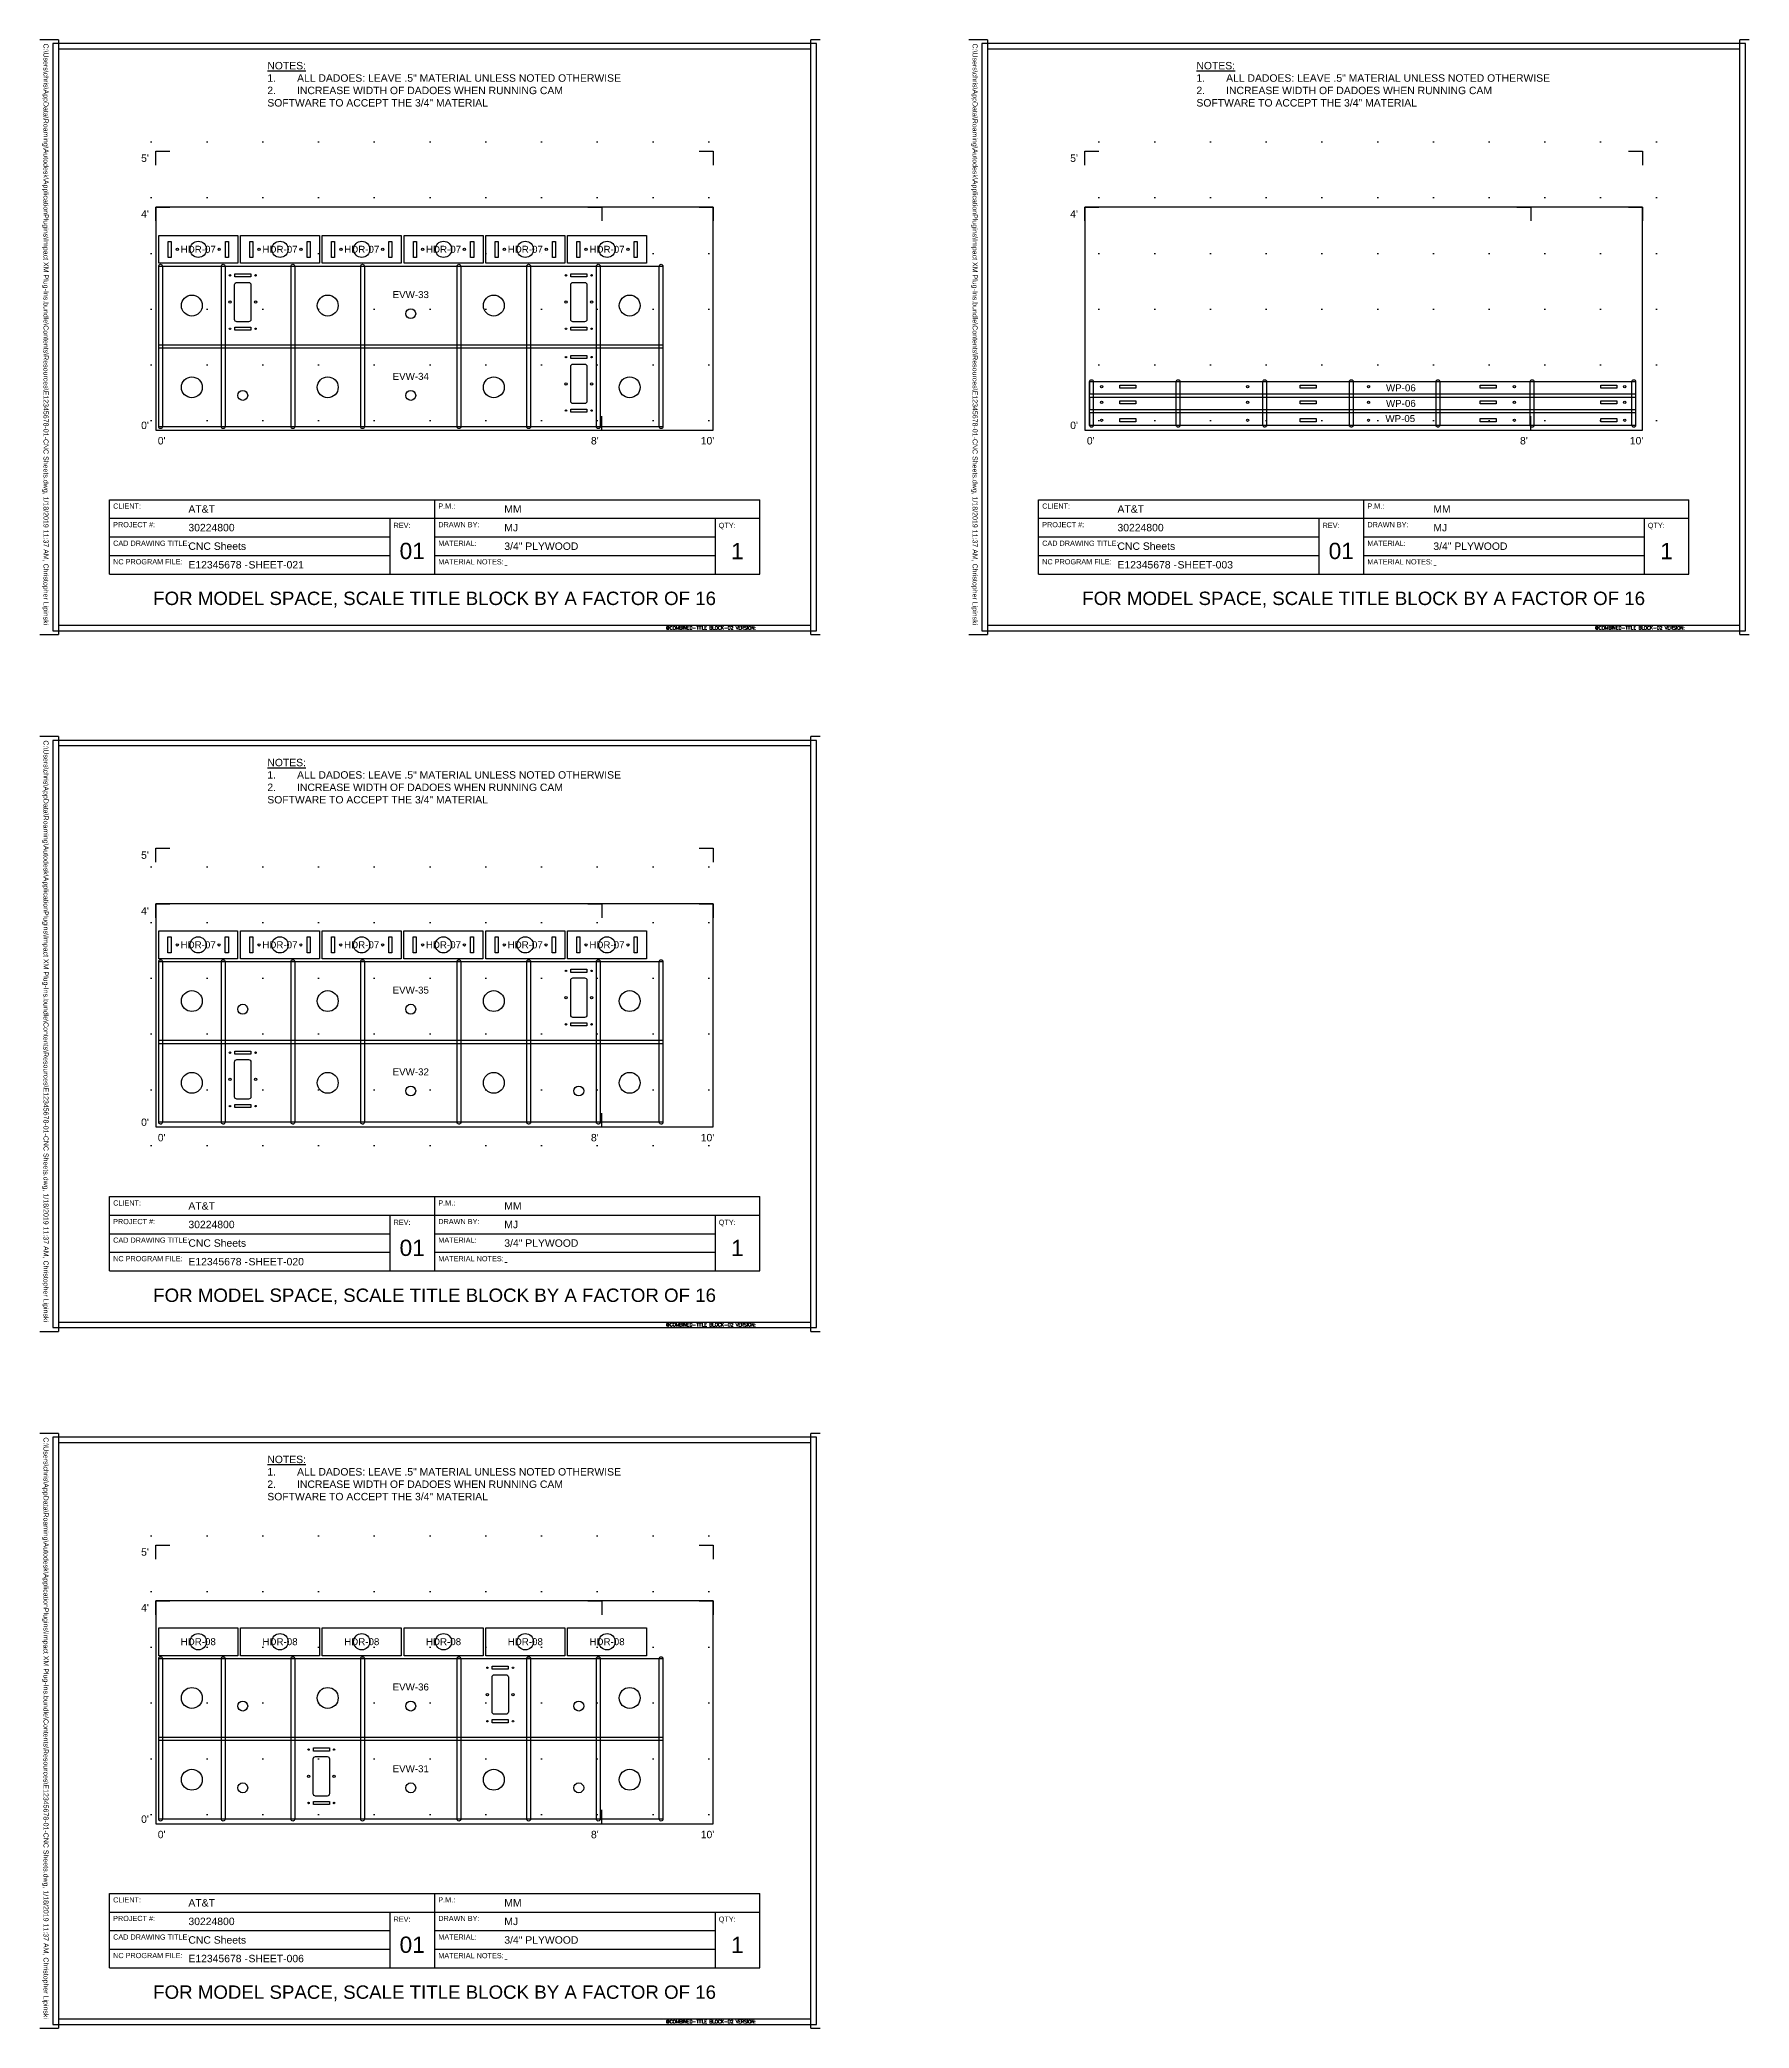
# Model space of a CAD drawing. Header units: inches. Extents: x 292 to 1880, y 512 to 1390.
# Drawn here: x 1512 to 1880, y 962 to 1390 of the extents above; entities that cross this region are included whole.
import ezdxf
from ezdxf.enums import TextEntityAlignment as Align

# ---------------------------------------------------------------- set-up
doc = ezdxf.new("R2010")
doc.units = ezdxf.units.IN
doc.header["$MEASUREMENT"] = 0
doc.layers.get('Defpoints').update_dxf_attribs({"true_color": 0xff8080})
for name, color, linetype in [('0_GRID', 11, 'Continuous'), ('MD_Annotation', 4, 'Continuous'), ('MD_Title Blocks', 40, 'Continuous'), ('NC_Dado 0.25 Deep', 151, 'Continuous'), ('NC_Drill_D0.313', 20, 'Continuous'), ('NC_Drill_D0.5', 104, 'Continuous'), ('NC_Inside', 230, 'Continuous'), ('NC_Material', 5, 'Continuous'), ('NC_Outside', 74, 'Continuous')]:
    doc.layers.add(name, color=color, linetype=linetype)
doc.styles.add('ANNO', font='swissli.ttf')
doc.styles.get("Standard").update_dxf_attribs({"font": 'simplex.shx'})

# ---------------------------------------------------------------- blocks, each defined once
blk = doc.blocks.new('TBLOCK-CNC SHEET GRID-02')
at = {"layer": '0_GRID'}
h = blk.add_hatch(dxfattribs=at)
h.set_pattern_fill('GRID', color=11, scale=1.5, pattern_type=2)
h.set_pattern_definition([(0, (0.75, 1.5), (0, 1.5), [0, -1.5]), (0, (1.5, 1.5), (0, 1.5), [0, -1.5]), (0, (0, 1.5), (0, 1.5), [0, -1.5]), (0, (1.5, 0), (0, 1.5), [0, -1.5]), (0, (0.75, 0), (0, 1.5), [0, -1.5]), (0, (0, 0), (0, 1.5), [0, -1.5]), (0, (0.75, 0.75), (0, 1.5), [0, -1.5]), (0, (1.5, 0.75), (0, 1.5), [0, -1.5]), (0, (0, 0.75), (0, 1.5), [0, -1.5])])
h.paths.add_polyline_path([(7.75, 4), (-0.25, 4), (-0.25, -0.25), (7.75, -0.25)])
at = {"color": 14}
for p, q in [((0, 3.562), (0, 3.75)), ((0, 3.75), (0.187, 3.75)), ((7.312, 3.75), (7.5, 3.75)), ((7.5, 3.75), (7.5, 3.562)), ((0, 2.812), (0, 3)), ((0, 3), (0.187, 3)), ((5.812, 3), (6, 3)), ((6, 3), (6, 2.812)), ((7.312, 3), (7.5, 3)), ((7.5, 3), (7.5, 2.812)), ((0, 0.187), (0, 0)), ((0, 0), (0.187, 0)), ((5.812, 0), (6, 0)), ((6, 0), (6, 0.187)), ((7.312, 0), (7.5, 0)), ((7.5, 0), (7.5, 0.187))]:
    blk.add_line(p, q, dxfattribs=at)
at = {"color": 11, "char_height": 0.1, "style": 'ANNO'}
for s, insert, attachment_point in [("5'", (-0.094, 3.656), 6), ("4'", (-0.094, 2.906), 6), ("0'", (-0.094, 0.062), 6), ("0'", (0.078, -0.094), 2), ("8'", (5.906, -0.094), 2), ("10'", (7.422, -0.094), 2)]:
    blk.add_mtext(s, dxfattribs=dict(at, insert=insert, attachment_point=attachment_point))
blk = doc.blocks.new('TBLOCK-CNC NOTES-02')
at = {"color": 4, "linetype": 'Continuous', "insert": (0, 0), "char_height": 0.1, "width": 4.5, "attachment_point": 1, "style": 'ANNO'}
blk.add_mtext('\\A1;{\\LNOTES:\\P\\pi-0.3,l0.4,t0.4;}1.^IALL DADOES: LEAVE .5" MATERIAL UNLESS NOTED OTHERWISE\\P2.^IINCREASE WIDTH OF DADOES WHEN RUNNING CAM SOFTWARE TO ACCEPT THE 3/4" MATERIAL ', dxfattribs=at)
blk = doc.blocks.new('*U8')
at = {"color": 5}
for p, q in [((0.688, 1.688), (9.438, 1.688)), ((0.688, 0.788), (0.688, 1.688)), ((5.062, 1.688), (5.062, 0.688)), ((9.438, 0.688), (9.438, 1.688)), ((4.46, 1.438), (4.46, 0.688)), ((4.46, 1.438), (5.062, 1.438)), ((8.835, 1.438), (8.835, 0.688)), ((8.835, 1.438), (9.438, 1.438)), ((0.688, 0.688), (0.688, 0.788)), ((0.688, 0.688), (5.062, 0.688)), ((5.062, 0.688), (9.438, 0.688))]:
    blk.add_line(p, q, dxfattribs=at)
at = {"color": 9}
for p, q in [((0.688, 1.438), (4.46, 1.438)), ((5.062, 1.438), (8.835, 1.438)), ((0.688, 1.188), (4.46, 1.188)), ((5.062, 1.188), (8.835, 1.188)), ((0.688, 0.938), (4.46, 0.938)), ((5.062, 0.938), (8.835, 0.938))]:
    blk.add_line(p, q, dxfattribs=at)
blk.add_lwpolyline([(-0.075, -0.075), (10.2, -0.075), (10.2, 7.825), (-0.075, 7.825)], close=True, dxfattribs=at)
at = {"color": 5}
blk.add_lwpolyline([(0, 0), (10.125, 0), (10.125, 7.75), (0, 7.75)], close=True, dxfattribs=at)
at = {"layer": 'Defpoints'}
for p, q in [((0, 7.875), (-0.25, 7.875)), ((0, 7.875), (0, 7.75)), ((10.125, 7.75), (10.125, 7.875)), ((10.25, 7.875), (10.125, 7.875)), ((0, 0), (0, -0.125)), ((10.125, -0.125), (10.125, 0)), ((-0.25, -0.125), (0, -0.125)), ((10.125, -0.125), (10.25, -0.125))]:
    blk.add_line(p, q, dxfattribs=at)
for name, p in [('TBLOCK-CNC NOTES-02', (2.812, 7.577)), ('TBLOCK-CNC SHEET GRID-02', (1.312, 2.625))]:
    blk.add_blockref(name, p)
at = {"color": 4, "insert": (-0.22, 0), "char_height": 0.0675, "attachment_point": 9, "rotation": 270, "style": 'ANNO'}
blk.add_mtext('C:\\\\Users\\\\chris\\\\AppData\\\\Roaming\\\\Autodesk\\\\ApplicationPlugins\\\\Impact XM Plug-Ins.bundle\\\\Contents\\\\Resources\\\\E12345678-01-CNC Sheets.dwg, 1/18/2019 11:37 AM, Christopher Lipinski', dxfattribs=at)
at = {"color": 4, "style": 'ANNO'}
for s, insert, char_height, attachment_point in [('CLIENT:', (0.737, 1.637), 0.07, 1), ('P.M.:', (5.112, 1.637), 0.07, 1), ('PROJECT #:', (0.737, 1.387), 0.07, 1), ('REV:', (4.51, 1.377), 0.07, 1), ('DRAWN BY:', (5.112, 1.387), 0.07, 1), ('QTY:', (8.885, 1.377), 0.07, 1), ('CAD DRAWING TITLE:', (0.737, 1.137), 0.07, 1), ('CNC Sheets', (1.75, 1.062), 0.1, 4), ('01', (4.761, 0.997), 0.2188, 5), ('MATERIAL:', (5.112, 1.137), 0.07, 1), ('NC PROGRAM FILE:', (0.737, 0.888), 0.07, 1), ('E12345678 -', (1.75, 0.812), 0.1, 4), ('MATERIAL NOTES:', (5.112, 0.887), 0.07, 1)]:
    blk.add_mtext(s, dxfattribs=dict(at, insert=insert, char_height=char_height, attachment_point=attachment_point))
at = {"color": 14, "insert": (5.062, 0.344), "char_height": 0.18, "attachment_point": 5, "style": 'ANNO'}
blk.add_mtext('FOR MODEL SPACE, SCALE TITLE BLOCK BY A FACTOR OF 16', dxfattribs=at)
at = {"color": 4, "style": 'ANNO'}
for tag, p in [('CLIENT_2', (1.75, 1.562)), ('PM_2', (6, 1.562)), ('PROJECT_NO_2', (1.75, 1.312)), ('DET_2', (6, 1.312)), ('MATERIAL', (6, 1.062)), ('NC_PROG', (2.559, 0.812)), ('MATERIAL_NOTES', (6, 0.812))]:
    blk.add_attdef(tag, text='', height=0.1, dxfattribs=at).set_placement(p, align=Align.MIDDLE_LEFT)
blk.add_attdef('QTY', text='', height=0.219, dxfattribs=at).set_placement((9.136, 0.997), align=Align.MIDDLE_CENTER)
at = {"layer": 'Defpoints'}
blk.add_text('@COMBINED-TITLE BLOCK-02 VERSION:', height=0.045, dxfattribs=at).set_placement((8.175, -0.059))
at = {"layer": 'Defpoints', "flags": 2}
blk.add_attdef('TITLE_BLOCK_VERSION', (9.558, -0.059), '', height=0.045, dxfattribs=at)

msp = doc.modelspace()

# ---------------------------------------------------------------- linework, layer by layer
at = {"layer": 'NC_Dado 0.25 Deep'}
for points in [[(1537.6, 1306.69), (1537.6, 1341.29, -0.421843), (1537.99, 1341.67, -0.421843), (1538.39, 1341.29), (1538.39, 1306.69, -0.421842), (1537.99, 1306.3, -0.421843)], [(1551.1, 1306.69), (1551.1, 1341.29, -0.421843), (1551.49, 1341.67, -0.421843), (1551.89, 1341.29), (1551.89, 1306.69, -0.421843), (1551.49, 1306.3, -0.421842)], [(1566.1, 1306.69), (1566.1, 1341.29, -0.421843), (1566.49, 1341.67, -0.421843), (1566.89, 1341.29), (1566.89, 1306.69, -0.421843), (1566.49, 1306.3, -0.421842)], [(1581.1, 1306.69), (1581.1, 1341.29, -0.421843), (1581.49, 1341.67, -0.421843), (1581.89, 1341.29), (1581.89, 1306.69, -0.421843), (1581.49, 1306.3, -0.421843)], [(1601.85, 1306.69), (1601.85, 1341.29, -0.421843), (1602.24, 1341.67, -0.421843), (1602.64, 1341.29), (1602.64, 1306.69, -0.421842), (1602.24, 1306.3, -0.421843)], [(1616.85, 1306.69), (1616.85, 1341.29, -0.421843), (1617.24, 1341.67, -0.421843), (1617.64, 1341.29), (1617.64, 1306.69, -0.421842), (1617.24, 1306.3, -0.421842)], [(1631.85, 1306.69), (1631.85, 1341.29, -0.421843), (1632.24, 1341.67, -0.421842), (1632.64, 1341.29), (1632.64, 1306.69, -0.421842), (1632.24, 1306.3, -0.421843)], [(1645.35, 1306.69), (1645.35, 1341.29, -0.421843), (1645.74, 1341.67, -0.421843), (1646.14, 1341.29), (1646.14, 1306.69, -0.421843), (1645.74, 1306.3, -0.421843)], [(1738.79, 1316.45), (1738.79, 1307, -0.421842), (1738.39, 1306.62, -0.421843), (1738, 1307), (1738, 1316.45, -0.421843), (1738.39, 1316.83, -0.421843)], [(1757.44, 1316.45), (1757.44, 1307, -0.421843), (1757.04, 1306.62, -0.421843), (1756.65, 1307), (1756.65, 1316.45, -0.421843), (1757.04, 1316.83, -0.421843)], [(1776.09, 1316.45), (1776.09, 1307, -0.421842), (1775.69, 1306.62, -0.421842), (1775.3, 1307), (1775.3, 1316.45, -0.421843), (1775.69, 1316.83, -0.421842)], [(1794.74, 1316.45), (1794.74, 1307, -0.421842), (1794.34, 1306.62, -0.421842), (1793.95, 1307), (1793.95, 1316.45, -0.421843), (1794.34, 1316.83, -0.421842)], [(1813.39, 1316.45), (1813.39, 1307, -0.421842), (1812.99, 1306.62, -0.421843), (1812.6, 1307), (1812.6, 1316.45, -0.421842), (1812.99, 1316.83, -0.421843)], [(1833.65, 1316.45), (1833.65, 1307, -0.421842), (1833.25, 1306.62, -0.421843), (1832.86, 1307), (1832.86, 1316.45, -0.421843), (1833.25, 1316.83, -0.421843)], [(1855.54, 1316.45), (1855.54, 1307, -0.421843), (1855.14, 1306.62, -0.421843), (1854.75, 1307), (1854.75, 1316.45, -0.421843), (1855.14, 1316.83, -0.421843)], [(1537.6, 1156.99), (1537.6, 1191.59, -0.421843), (1537.99, 1191.97, -0.421843), (1538.39, 1191.59), (1538.39, 1156.99, -0.421842), (1537.99, 1156.6, -0.421843)], [(1551.1, 1156.99), (1551.1, 1191.59, -0.421843), (1551.49, 1191.97, -0.421843), (1551.89, 1191.59), (1551.89, 1156.99, -0.421843), (1551.49, 1156.6, -0.421842)], [(1566.1, 1156.99), (1566.1, 1191.59, -0.421843), (1566.49, 1191.97, -0.421843), (1566.89, 1191.59), (1566.89, 1156.99, -0.421843), (1566.49, 1156.6, -0.421842)], [(1581.1, 1156.99), (1581.1, 1191.59, -0.421843), (1581.49, 1191.97, -0.421843), (1581.89, 1191.59), (1581.89, 1156.99, -0.421843), (1581.49, 1156.6, -0.421843)], [(1601.85, 1156.99), (1601.85, 1191.59, -0.421843), (1602.24, 1191.97, -0.421843), (1602.64, 1191.59), (1602.64, 1156.99, -0.421842), (1602.24, 1156.6, -0.421843)], [(1616.85, 1156.99), (1616.85, 1191.59, -0.421843), (1617.24, 1191.97, -0.421843), (1617.64, 1191.59), (1617.64, 1156.99, -0.421842), (1617.24, 1156.6, -0.421842)], [(1631.85, 1156.99), (1631.85, 1191.59, -0.421843), (1632.24, 1191.97, -0.421842), (1632.64, 1191.59), (1632.64, 1156.99, -0.421842), (1632.24, 1156.6, -0.421843)], [(1645.35, 1156.99), (1645.35, 1191.59, -0.421843), (1645.74, 1191.97, -0.421843), (1646.14, 1191.59), (1646.14, 1156.99, -0.421843), (1645.74, 1156.6, -0.421843)], [(1537.6, 1006.99), (1537.6, 1041.59, -0.421843), (1537.99, 1041.97, -0.421843), (1538.39, 1041.59), (1538.39, 1006.99, -0.421842), (1537.99, 1006.6, -0.421843)], [(1551.1, 1006.99), (1551.1, 1041.59, -0.421843), (1551.49, 1041.97, -0.421843), (1551.89, 1041.59), (1551.89, 1006.99, -0.421843), (1551.49, 1006.6, -0.421842)], [(1566.1, 1006.99), (1566.1, 1041.59, -0.421843), (1566.49, 1041.97, -0.421843), (1566.89, 1041.59), (1566.89, 1006.99, -0.421843), (1566.49, 1006.6, -0.421842)], [(1581.1, 1006.99), (1581.1, 1041.59, -0.421843), (1581.49, 1041.97, -0.421843), (1581.89, 1041.59), (1581.89, 1006.99, -0.421843), (1581.49, 1006.6, -0.421843)], [(1601.85, 1006.99), (1601.85, 1041.59, -0.421843), (1602.24, 1041.97, -0.421843), (1602.64, 1041.59), (1602.64, 1006.99, -0.421842), (1602.24, 1006.6, -0.421843)], [(1616.85, 1006.99), (1616.85, 1041.59, -0.421843), (1617.24, 1041.97, -0.421843), (1617.64, 1041.59), (1617.64, 1006.99, -0.421842), (1617.24, 1006.6, -0.421842)], [(1631.85, 1006.99), (1631.85, 1041.59, -0.421843), (1632.24, 1041.97, -0.421842), (1632.64, 1041.59), (1632.64, 1006.99, -0.421842), (1632.24, 1006.6, -0.421843)], [(1645.35, 1006.99), (1645.35, 1041.59, -0.421843), (1645.74, 1041.97, -0.421843), (1646.14, 1041.59), (1646.14, 1006.99, -0.421843), (1645.74, 1006.6, -0.421843)]]:
    msp.add_lwpolyline(points, format="xyb", close=True, dxfattribs=at)
at = {"layer": 'NC_Drill_D0.313'}
for centre in [(1552.95, 1339.29), (1558.45, 1339.29), (1625.29, 1339.29), (1630.79, 1339.29), (1552.95, 1327.79), (1558.45, 1327.79), (1625.29, 1327.79), (1630.79, 1327.79), (1625.29, 1321.69), (1630.79, 1321.69), (1625.29, 1310.19), (1630.79, 1310.19), (1625.29, 1189.58), (1630.79, 1189.58), (1625.29, 1178.08), (1630.79, 1178.08), (1552.95, 1171.98), (1558.45, 1171.98), (1552.95, 1160.48), (1558.45, 1160.48), (1608.37, 1039.58), (1613.87, 1039.58), (1608.37, 1028.08), (1613.87, 1028.08), (1569.87, 1021.98), (1575.37, 1021.98), (1569.87, 1010.48), (1575.37, 1010.48)]:
    msp.add_circle(centre, 0.156, dxfattribs=at)
at = {"layer": 'NC_Drill_D0.5'}
for centre in [(1541.62, 1344.89), (1550.62, 1344.89), (1559.22, 1344.89), (1568.22, 1344.89), (1576.82, 1344.89), (1585.82, 1344.89), (1594.42, 1344.89), (1603.42, 1344.89), (1612.02, 1344.89), (1621.02, 1344.89), (1629.62, 1344.89), (1638.62, 1344.89), (1552.95, 1333.54), (1558.45, 1333.54), (1625.29, 1333.54), (1630.79, 1333.54), (1625.29, 1315.94), (1630.79, 1315.94), (1740.58, 1315.32), (1772, 1315.32), (1798.04, 1315.32), (1829.46, 1315.32), (1853.21, 1315.32), (1740.58, 1311.97), (1772, 1311.97), (1798.04, 1311.97), (1829.46, 1311.97), (1853.21, 1311.97), (1740.58, 1308.12), (1772, 1308.12), (1798.04, 1308.12), (1829.46, 1308.12), (1853.21, 1308.12), (1541.6, 1195.19), (1550.6, 1195.19), (1559.2, 1195.19), (1568.2, 1195.19), (1576.8, 1195.19), (1585.8, 1195.19), (1594.4, 1195.19), (1603.4, 1195.19), (1612, 1195.19), (1621, 1195.19), (1629.6, 1195.19), (1638.6, 1195.19), (1625.29, 1183.83), (1630.79, 1183.83), (1552.95, 1166.23), (1558.45, 1166.23), (1608.37, 1033.83), (1613.87, 1033.83), (1569.87, 1016.23), (1575.37, 1016.23)]:
    msp.add_circle(centre, 0.25, dxfattribs=at)
at = {"layer": 'NC_Inside'}
for points in [[(1539.62, 1343.17), (1539.62, 1346.6), (1540.28, 1346.6), (1540.28, 1343.17)], [(1551.96, 1343.17), (1551.96, 1346.6), (1552.62, 1346.6), (1552.62, 1343.17)], [(1557.22, 1343.17), (1557.22, 1346.6), (1557.88, 1346.6), (1557.88, 1343.17)], [(1569.56, 1343.17), (1569.56, 1346.6), (1570.22, 1346.6), (1570.22, 1343.17)], [(1574.82, 1343.17), (1574.82, 1346.6), (1575.48, 1346.6), (1575.48, 1343.17)], [(1587.16, 1343.17), (1587.16, 1346.6), (1587.82, 1346.6), (1587.82, 1343.17)], [(1592.42, 1343.17), (1592.42, 1346.6), (1593.08, 1346.6), (1593.08, 1343.17)], [(1604.76, 1343.17), (1604.76, 1346.6), (1605.42, 1346.6), (1605.42, 1343.17)], [(1610.02, 1343.17), (1610.02, 1346.6), (1610.68, 1346.6), (1610.68, 1343.17)], [(1622.36, 1343.17), (1622.36, 1346.6), (1623.02, 1346.6), (1623.02, 1343.17)], [(1627.62, 1343.17), (1627.62, 1346.6), (1628.28, 1346.6), (1628.28, 1343.17)], [(1639.96, 1343.17), (1639.96, 1346.6), (1640.62, 1346.6), (1640.62, 1343.17)], [(1553.98, 1338.96), (1553.98, 1339.62), (1557.42, 1339.62), (1557.42, 1338.96)], [(1626.32, 1338.96), (1626.32, 1339.62), (1629.76, 1339.62), (1629.76, 1338.96)], [(1553.98, 1327.46), (1553.98, 1328.12), (1557.42, 1328.12), (1557.42, 1327.46)], [(1626.32, 1327.46), (1626.32, 1328.12), (1629.76, 1328.12), (1629.76, 1327.46)], [(1626.32, 1321.36), (1626.32, 1322.02), (1629.76, 1322.02), (1629.76, 1321.36)], [(1744.5, 1314.99), (1744.5, 1315.65), (1747.94, 1315.65), (1747.94, 1314.99)], [(1783.3, 1314.99), (1783.3, 1315.65), (1786.74, 1315.65), (1786.74, 1314.99)], [(1822.1, 1314.99), (1822.1, 1315.65), (1825.54, 1315.65), (1825.54, 1314.99)], [(1848.03, 1314.99), (1848.03, 1315.65), (1851.47, 1315.65), (1851.47, 1314.99)], [(1626.32, 1309.86), (1626.32, 1310.52), (1629.76, 1310.52), (1629.76, 1309.86)], [(1744.5, 1311.64), (1744.5, 1312.3), (1747.94, 1312.3), (1747.94, 1311.64)], [(1783.3, 1311.64), (1783.3, 1312.3), (1786.74, 1312.3), (1786.74, 1311.64)], [(1822.1, 1311.64), (1822.1, 1312.3), (1825.54, 1312.3), (1825.54, 1311.64)], [(1848.03, 1311.64), (1848.03, 1312.3), (1851.47, 1312.3), (1851.47, 1311.64)], [(1747.94, 1308.45), (1747.94, 1307.79), (1744.5, 1307.79), (1744.5, 1308.45)], [(1786.74, 1308.45), (1786.74, 1307.79), (1783.3, 1307.79), (1783.3, 1308.45)], [(1825.54, 1308.45), (1825.54, 1307.79), (1822.1, 1307.79), (1822.1, 1308.45)], [(1851.47, 1308.45), (1851.47, 1307.79), (1848.03, 1307.79), (1848.03, 1308.45)], [(1539.6, 1193.47), (1539.6, 1196.9), (1540.26, 1196.9), (1540.26, 1193.47)], [(1551.94, 1193.47), (1551.94, 1196.9), (1552.6, 1196.9), (1552.6, 1193.47)], [(1557.2, 1193.47), (1557.2, 1196.9), (1557.86, 1196.9), (1557.86, 1193.47)], [(1569.54, 1193.47), (1569.54, 1196.9), (1570.2, 1196.9), (1570.2, 1193.47)], [(1574.8, 1193.47), (1574.8, 1196.9), (1575.46, 1196.9), (1575.46, 1193.47)], [(1587.14, 1193.47), (1587.14, 1196.9), (1587.8, 1196.9), (1587.8, 1193.47)], [(1592.4, 1193.47), (1592.4, 1196.9), (1593.06, 1196.9), (1593.06, 1193.47)], [(1604.74, 1193.47), (1604.74, 1196.9), (1605.4, 1196.9), (1605.4, 1193.47)], [(1610, 1193.47), (1610, 1196.9), (1610.66, 1196.9), (1610.66, 1193.47)], [(1622.34, 1193.47), (1622.34, 1196.9), (1623, 1196.9), (1623, 1193.47)], [(1627.6, 1193.47), (1627.6, 1196.9), (1628.26, 1196.9), (1628.26, 1193.47)], [(1639.94, 1193.47), (1639.94, 1196.9), (1640.6, 1196.9), (1640.6, 1193.47)], [(1626.32, 1189.26), (1626.32, 1189.92), (1629.76, 1189.92), (1629.76, 1189.26)], [(1626.32, 1177.76), (1626.32, 1178.42), (1629.76, 1178.42), (1629.76, 1177.76)], [(1553.98, 1171.66), (1553.98, 1172.32), (1557.42, 1172.32), (1557.42, 1171.66)], [(1553.98, 1160.16), (1553.98, 1160.82), (1557.42, 1160.82), (1557.42, 1160.16)], [(1609.4, 1039.26), (1609.4, 1039.92), (1612.84, 1039.92), (1612.84, 1039.26)], [(1609.4, 1027.76), (1609.4, 1028.42), (1612.84, 1028.42), (1612.84, 1027.76)], [(1570.9, 1021.66), (1570.9, 1022.32), (1574.34, 1022.32), (1574.34, 1021.66)], [(1570.9, 1010.16), (1570.9, 1010.82), (1574.34, 1010.82), (1574.34, 1010.16)]]:
    msp.add_lwpolyline(points, close=True, dxfattribs=at)
for points in [[(1553.95, 1329.79), (1553.95, 1337.29, -0.414214), (1554.45, 1337.79), (1556.95, 1337.79, -0.414214), (1557.45, 1337.29), (1557.45, 1329.79, -0.414214), (1556.95, 1329.29), (1554.45, 1329.29, -0.414214)], [(1626.29, 1329.79), (1626.29, 1337.29, -0.414214), (1626.79, 1337.79), (1629.29, 1337.79, -0.414214), (1629.79, 1337.29), (1629.79, 1329.79, -0.414214), (1629.29, 1329.29), (1626.79, 1329.29, -0.414214)], [(1626.29, 1312.19), (1626.29, 1319.69, -0.414214), (1626.79, 1320.19), (1629.29, 1320.19, -0.414214), (1629.79, 1319.69), (1629.79, 1312.19, -0.414214), (1629.29, 1311.69), (1626.79, 1311.69, -0.414214)], [(1626.29, 1180.08), (1626.29, 1187.58, -0.414214), (1626.79, 1188.08), (1629.29, 1188.08, -0.414214), (1629.79, 1187.58), (1629.79, 1180.08, -0.414214), (1629.29, 1179.58), (1626.79, 1179.58, -0.414214)], [(1553.95, 1162.48), (1553.95, 1169.98, -0.414214), (1554.45, 1170.48), (1556.95, 1170.48, -0.414214), (1557.45, 1169.98), (1557.45, 1162.48, -0.414214), (1556.95, 1161.98), (1554.45, 1161.98, -0.414214)], [(1609.37, 1030.08), (1609.37, 1037.58, -0.414214), (1609.87, 1038.08), (1612.37, 1038.08, -0.414214), (1612.87, 1037.58), (1612.87, 1030.08, -0.414214), (1612.37, 1029.58), (1609.87, 1029.58, -0.414214)], [(1570.87, 1012.48), (1570.87, 1019.98, -0.414214), (1571.37, 1020.48), (1573.87, 1020.48, -0.414214), (1574.37, 1019.98), (1574.37, 1012.48, -0.414214), (1573.87, 1011.98), (1571.37, 1011.98, -0.414214)]]:
    msp.add_lwpolyline(points, format="xyb", close=True, dxfattribs=at)
for centre, radius in [((1546.12, 1344.89), 1.75), ((1563.72, 1344.89), 1.75), ((1581.32, 1344.89), 1.75), ((1598.92, 1344.89), 1.75), ((1616.52, 1344.89), 1.75), ((1634.12, 1344.89), 1.75), ((1544.74, 1332.79), 2.25), ((1573.99, 1332.79), 2.25), ((1591.87, 1331.04), 1.06), ((1609.74, 1332.79), 2.25), ((1638.99, 1332.79), 2.25), ((1544.74, 1315.19), 2.25), ((1555.7, 1313.44), 1.06), ((1573.99, 1315.19), 2.25), ((1591.87, 1313.44), 1.06), ((1609.74, 1315.19), 2.25), ((1638.99, 1315.19), 2.25), ((1546.1, 1195.19), 1.75), ((1563.7, 1195.19), 1.75), ((1581.3, 1195.19), 1.75), ((1598.9, 1195.19), 1.75), ((1616.5, 1195.19), 1.75), ((1634.1, 1195.19), 1.75), ((1544.74, 1183.09), 2.25), ((1555.7, 1181.34), 1.06), ((1573.99, 1183.09), 2.25), ((1591.87, 1181.34), 1.06), ((1609.74, 1183.09), 2.25), ((1638.99, 1183.09), 2.25), ((1544.74, 1165.49), 2.25), ((1573.99, 1165.49), 2.25), ((1591.87, 1163.74), 1.06), ((1609.74, 1165.49), 2.25), ((1628.04, 1163.74), 1.06), ((1638.99, 1165.49), 2.25), ((1546.12, 1045.19), 1.75), ((1563.72, 1045.19), 1.75), ((1581.32, 1045.19), 1.75), ((1598.92, 1045.19), 1.75), ((1616.52, 1045.19), 1.75), ((1634.12, 1045.19), 1.75), ((1544.74, 1033.09), 2.25), ((1555.7, 1031.34), 1.06), ((1573.99, 1033.09), 2.25), ((1591.87, 1031.34), 1.06), ((1628.04, 1031.34), 1.06), ((1638.99, 1033.09), 2.25), ((1544.74, 1015.49), 2.25), ((1555.7, 1013.74), 1.06), ((1591.87, 1013.74), 1.06), ((1609.74, 1015.49), 2.25), ((1628.04, 1013.74), 1.06), ((1638.99, 1015.49), 2.25)]:
    msp.add_circle(centre, radius, dxfattribs=at)
at = {"layer": 'NC_Material', "linetype": 'Continuous'}
for points in [[(1537, 1306), (1657, 1306), (1657, 1354), (1537, 1354)], [(1737, 1306), (1857, 1306), (1857, 1354), (1737, 1354)], [(1537, 1156), (1657, 1156), (1657, 1204), (1537, 1204)], [(1537, 1006), (1657, 1006), (1657, 1054), (1537, 1054)]]:
    msp.add_lwpolyline(points, close=True, dxfattribs=at)
at = {"layer": 'NC_Outside'}
for points in [[(1537.62, 1341.89), (1537.62, 1347.89), (1554.62, 1347.89), (1554.62, 1341.89)], [(1555.22, 1341.89), (1555.22, 1347.89), (1572.22, 1347.89), (1572.22, 1341.89)], [(1572.82, 1341.89), (1572.82, 1347.89), (1589.82, 1347.89), (1589.82, 1341.89)], [(1590.42, 1341.89), (1590.42, 1347.89), (1607.42, 1347.89), (1607.42, 1341.89)], [(1608.02, 1341.89), (1608.02, 1347.89), (1625.02, 1347.89), (1625.02, 1341.89)], [(1625.62, 1341.89), (1625.62, 1347.89), (1642.62, 1347.89), (1642.62, 1341.89)], [(1537.62, 1324.29), (1537.62, 1341.29), (1646.12, 1341.29), (1646.12, 1324.29)], [(1537.62, 1306.69), (1537.62, 1323.69), (1646.12, 1323.69), (1646.12, 1306.69)], [(1738.02, 1313.7), (1738.02, 1316.45), (1855.52, 1316.45), (1855.52, 1313.7)], [(1738.02, 1310.35), (1738.02, 1313.1), (1855.52, 1313.1), (1855.52, 1310.35)], [(1855.52, 1309.75), (1855.52, 1307), (1738.02, 1307), (1738.02, 1309.75)], [(1537.6, 1192.19), (1537.6, 1198.19), (1554.6, 1198.19), (1554.6, 1192.19)], [(1555.2, 1192.19), (1555.2, 1198.19), (1572.2, 1198.19), (1572.2, 1192.19)], [(1572.8, 1192.19), (1572.8, 1198.19), (1589.8, 1198.19), (1589.8, 1192.19)], [(1590.4, 1192.19), (1590.4, 1198.19), (1607.4, 1198.19), (1607.4, 1192.19)], [(1608, 1192.19), (1608, 1198.19), (1625, 1198.19), (1625, 1192.19)], [(1625.6, 1192.19), (1625.6, 1198.19), (1642.6, 1198.19), (1642.6, 1192.19)], [(1537.62, 1174.59), (1537.62, 1191.59), (1646.12, 1191.59), (1646.12, 1174.59)], [(1537.62, 1156.99), (1537.62, 1173.99), (1646.12, 1173.99), (1646.12, 1156.99)], [(1537.62, 1042.19), (1537.62, 1048.19), (1554.62, 1048.19), (1554.62, 1042.19)], [(1555.22, 1042.19), (1555.22, 1048.19), (1572.22, 1048.19), (1572.22, 1042.19)], [(1572.82, 1042.19), (1572.82, 1048.19), (1589.82, 1048.19), (1589.82, 1042.19)], [(1590.42, 1042.19), (1590.42, 1048.19), (1607.42, 1048.19), (1607.42, 1042.19)], [(1608.02, 1042.19), (1608.02, 1048.19), (1625.02, 1048.19), (1625.02, 1042.19)], [(1625.62, 1042.19), (1625.62, 1048.19), (1642.62, 1048.19), (1642.62, 1042.19)], [(1537.62, 1024.59), (1537.62, 1041.59), (1646.12, 1041.59), (1646.12, 1024.59)], [(1537.62, 1006.99), (1537.62, 1023.99), (1646.12, 1023.99), (1646.12, 1006.99)]]:
    msp.add_lwpolyline(points, close=True, dxfattribs=at)

# ---------------------------------------------------------------- block references
at = {"layer": 'MD_Title Blocks'}
ref = msp.add_blockref('*U8', (1516, 1264), dxfattribs=dict(at, xscale=16, yscale=16, zscale=16))
ref.add_attrib('CLIENT_2', 'AT&T', dxfattribs={"layer": '0', "color": 4, "height": 1.6, "style": 'ANNO'}).set_placement((1544, 1289), align=Align.MIDDLE_LEFT)
ref.add_attrib('PROJECT_NO_2', '30224800', dxfattribs={"layer": '0', "color": 4, "height": 1.6, "style": 'ANNO'}).set_placement((1544, 1285), align=Align.MIDDLE_LEFT)
ref.add_attrib('PM_2', 'MM', dxfattribs={"layer": '0', "color": 4, "height": 1.6, "style": 'ANNO'}).set_placement((1612, 1289), align=Align.MIDDLE_LEFT)
ref.add_attrib('DET_2', 'MJ', dxfattribs={"layer": '0', "color": 4, "height": 1.6, "style": 'ANNO'}).set_placement((1612, 1285), align=Align.MIDDLE_LEFT)
ref.add_attrib('NC_PROG', 'SHEET-021', dxfattribs={"layer": '0', "color": 4, "height": 1.6, "style": 'ANNO'}).set_placement((1556.94, 1277), align=Align.MIDDLE_LEFT)
ref.add_attrib('MATERIAL', '3/4" PLYWOOD', dxfattribs={"layer": '0', "color": 4, "height": 1.6, "style": 'ANNO'}).set_placement((1612, 1281), align=Align.MIDDLE_LEFT)
ref.add_attrib('MATERIAL_NOTES', '-', dxfattribs={"layer": '0', "color": 4, "height": 1.6, "style": 'ANNO'}).set_placement((1612, 1277), align=Align.MIDDLE_LEFT)
ref.add_attrib('QTY', '1', dxfattribs={"layer": '0', "color": 4, "height": 3.5, "style": 'ANNO'}).set_placement((1662.18, 1279.95), align=Align.MIDDLE_CENTER)
ref = msp.add_blockref('*U8', (1716, 1264), dxfattribs=dict(at, xscale=16, yscale=16, zscale=16))
ref.add_attrib('CLIENT_2', 'AT&T', dxfattribs={"layer": '0', "color": 4, "height": 1.6, "style": 'ANNO'}).set_placement((1744, 1289), align=Align.MIDDLE_LEFT)
ref.add_attrib('PROJECT_NO_2', '30224800', dxfattribs={"layer": '0', "color": 4, "height": 1.6, "style": 'ANNO'}).set_placement((1744, 1285), align=Align.MIDDLE_LEFT)
ref.add_attrib('PM_2', 'MM', dxfattribs={"layer": '0', "color": 4, "height": 1.6, "style": 'ANNO'}).set_placement((1812, 1289), align=Align.MIDDLE_LEFT)
ref.add_attrib('DET_2', 'MJ', dxfattribs={"layer": '0', "color": 4, "height": 1.6, "style": 'ANNO'}).set_placement((1812, 1285), align=Align.MIDDLE_LEFT)
ref.add_attrib('NC_PROG', 'SHEET-003', dxfattribs={"layer": '0', "color": 4, "height": 1.6, "style": 'ANNO'}).set_placement((1756.94, 1277), align=Align.MIDDLE_LEFT)
ref.add_attrib('MATERIAL', '3/4" PLYWOOD', dxfattribs={"layer": '0', "color": 4, "height": 1.6, "style": 'ANNO'}).set_placement((1812, 1281), align=Align.MIDDLE_LEFT)
ref.add_attrib('MATERIAL_NOTES', '-', dxfattribs={"layer": '0', "color": 4, "height": 1.6, "style": 'ANNO'}).set_placement((1812, 1277), align=Align.MIDDLE_LEFT)
ref.add_attrib('QTY', '1', dxfattribs={"layer": '0', "color": 4, "height": 3.5, "style": 'ANNO'}).set_placement((1862.18, 1279.95), align=Align.MIDDLE_CENTER)
ref = msp.add_blockref('*U8', (1516, 1114), dxfattribs=dict(at, xscale=16, yscale=16, zscale=16))
ref.add_attrib('CLIENT_2', 'AT&T', dxfattribs={"layer": '0', "color": 4, "height": 1.6, "style": 'ANNO'}).set_placement((1544, 1139), align=Align.MIDDLE_LEFT)
ref.add_attrib('PROJECT_NO_2', '30224800', dxfattribs={"layer": '0', "color": 4, "height": 1.6, "style": 'ANNO'}).set_placement((1544, 1135), align=Align.MIDDLE_LEFT)
ref.add_attrib('PM_2', 'MM', dxfattribs={"layer": '0', "color": 4, "height": 1.6, "style": 'ANNO'}).set_placement((1612, 1139), align=Align.MIDDLE_LEFT)
ref.add_attrib('DET_2', 'MJ', dxfattribs={"layer": '0', "color": 4, "height": 1.6, "style": 'ANNO'}).set_placement((1612, 1135), align=Align.MIDDLE_LEFT)
ref.add_attrib('NC_PROG', 'SHEET-020', dxfattribs={"layer": '0', "color": 4, "height": 1.6, "style": 'ANNO'}).set_placement((1556.94, 1127), align=Align.MIDDLE_LEFT)
ref.add_attrib('MATERIAL', '3/4" PLYWOOD', dxfattribs={"layer": '0', "color": 4, "height": 1.6, "style": 'ANNO'}).set_placement((1612, 1131), align=Align.MIDDLE_LEFT)
ref.add_attrib('MATERIAL_NOTES', '-', dxfattribs={"layer": '0', "color": 4, "height": 1.6, "style": 'ANNO'}).set_placement((1612, 1127), align=Align.MIDDLE_LEFT)
ref.add_attrib('QTY', '1', dxfattribs={"layer": '0', "color": 4, "height": 3.5, "style": 'ANNO'}).set_placement((1662.18, 1129.95), align=Align.MIDDLE_CENTER)
ref = msp.add_blockref('*U8', (1516, 964), dxfattribs=dict(at, xscale=16, yscale=16, zscale=16))
ref.add_attrib('CLIENT_2', 'AT&T', dxfattribs={"layer": '0', "color": 4, "height": 1.6, "style": 'ANNO'}).set_placement((1544, 989), align=Align.MIDDLE_LEFT)
ref.add_attrib('PROJECT_NO_2', '30224800', dxfattribs={"layer": '0', "color": 4, "height": 1.6, "style": 'ANNO'}).set_placement((1544, 985), align=Align.MIDDLE_LEFT)
ref.add_attrib('PM_2', 'MM', dxfattribs={"layer": '0', "color": 4, "height": 1.6, "style": 'ANNO'}).set_placement((1612, 989), align=Align.MIDDLE_LEFT)
ref.add_attrib('DET_2', 'MJ', dxfattribs={"layer": '0', "color": 4, "height": 1.6, "style": 'ANNO'}).set_placement((1612, 985), align=Align.MIDDLE_LEFT)
ref.add_attrib('NC_PROG', 'SHEET-006', dxfattribs={"layer": '0', "color": 4, "height": 1.6, "style": 'ANNO'}).set_placement((1556.94, 977), align=Align.MIDDLE_LEFT)
ref.add_attrib('MATERIAL', '3/4" PLYWOOD', dxfattribs={"layer": '0', "color": 4, "height": 1.6, "style": 'ANNO'}).set_placement((1612, 981), align=Align.MIDDLE_LEFT)
ref.add_attrib('MATERIAL_NOTES', '-', dxfattribs={"layer": '0', "color": 4, "height": 1.6, "style": 'ANNO'}).set_placement((1612, 977), align=Align.MIDDLE_LEFT)
ref.add_attrib('QTY', '1', dxfattribs={"layer": '0', "color": 4, "height": 3.5, "style": 'ANNO'}).set_placement((1662.18, 979.95), align=Align.MIDDLE_CENTER)

# ---------------------------------------------------------------- texts
at = {"layer": 'MD_Annotation', "linetype": 'Continuous', "char_height": 1.5, "attachment_point": 5, "style": 'ANNO'}
for s, insert in [('HDR-07', (1546.12, 1344.89)), ('HDR-07', (1563.72, 1344.89)), ('HDR-07', (1581.32, 1344.89)), ('HDR-07', (1598.92, 1344.89)), ('HDR-07', (1616.52, 1344.89)), ('HDR-07', (1634.12, 1344.89)), ('EVW-33', (1591.87, 1335.14)), ('EVW-34', (1591.87, 1317.54)), ('WP-06', (1805.01, 1315.07)), ('WP-06', (1805.01, 1311.72)), ('WP-05', (1804.88, 1308.45)), ('HDR-07', (1546.1, 1195.19)), ('HDR-07', (1563.7, 1195.19)), ('HDR-07', (1581.3, 1195.19)), ('HDR-07', (1598.9, 1195.19)), ('HDR-07', (1616.5, 1195.19)), ('HDR-07', (1634.1, 1195.19)), ('EVW-35', (1591.87, 1185.44)), ('EVW-32', (1591.87, 1167.84)), ('HDR-08', (1546.12, 1045.19)), ('HDR-08', (1563.72, 1045.19)), ('HDR-08', (1581.32, 1045.19)), ('HDR-08', (1598.92, 1045.19)), ('HDR-08', (1616.52, 1045.19)), ('HDR-08', (1634.12, 1045.19)), ('EVW-36', (1591.87, 1035.44)), ('EVW-31', (1591.87, 1017.84))]:
    msp.add_mtext(s, dxfattribs=dict(at, insert=insert))

doc.saveas('drawing.dxf')
